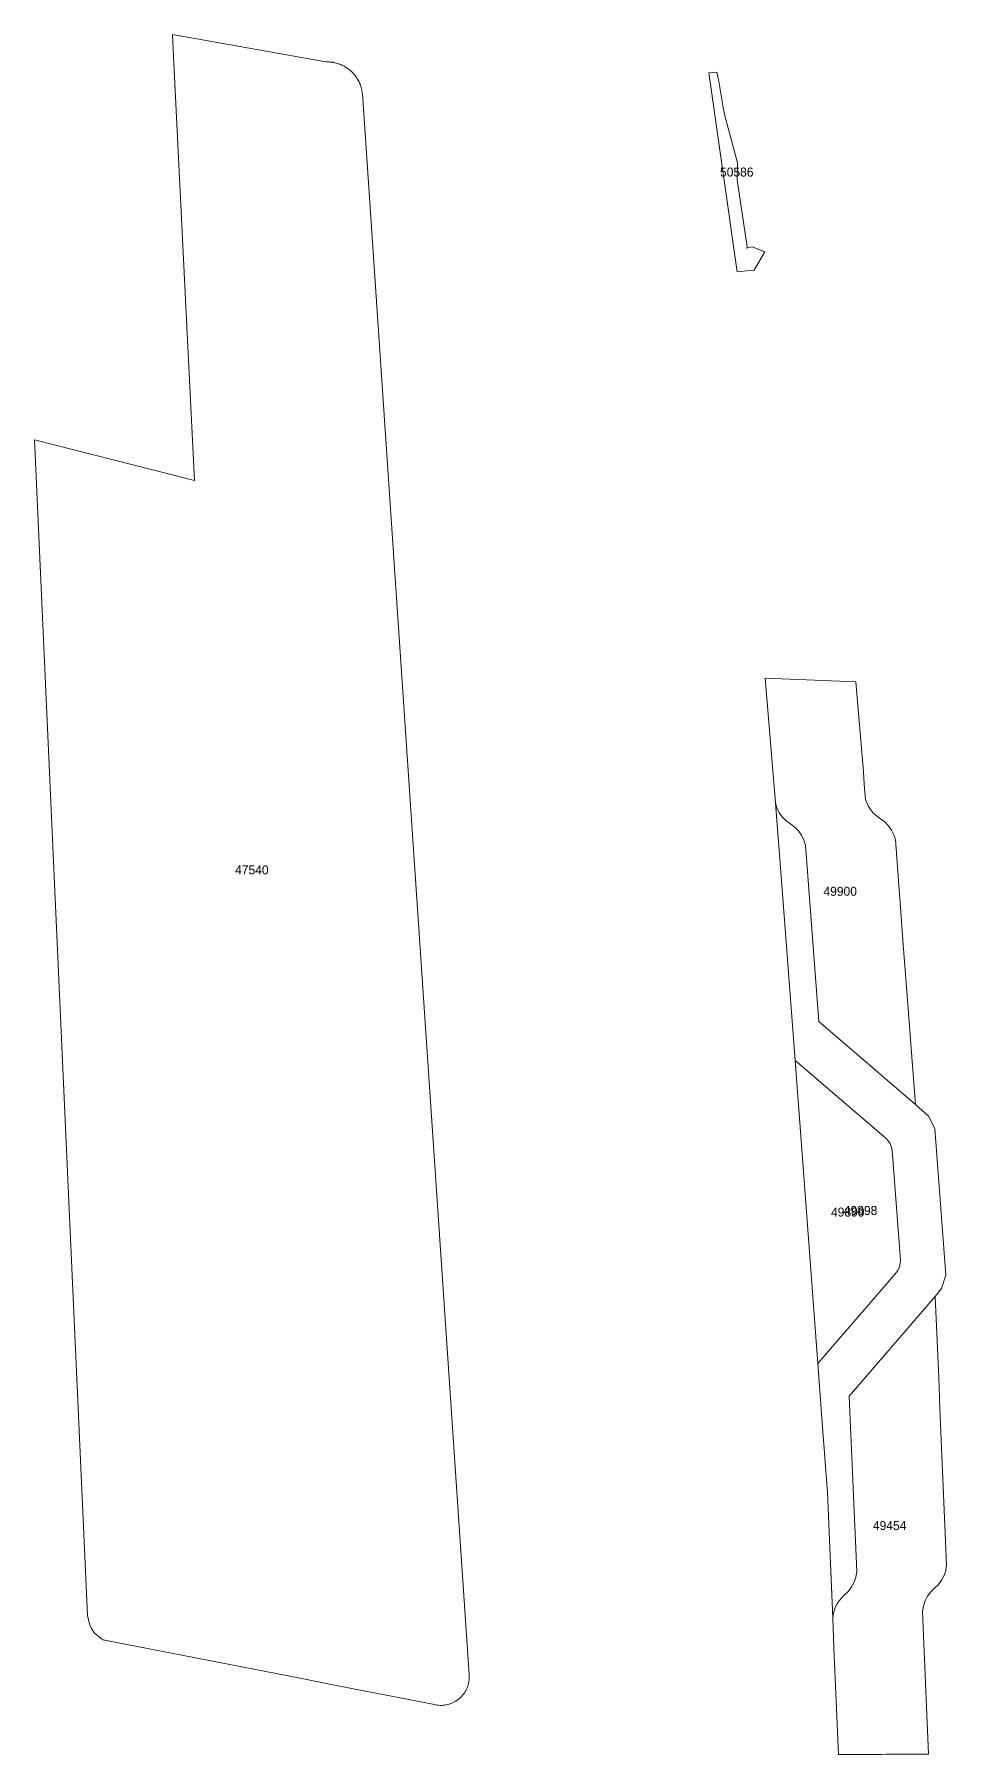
# Model space of a CAD drawing. Header units: metres. Extents: x 105313 to 106240, y 111784 to 118148.
# Drawn here: x 105360.2 to 105461.5, y 112403.7 to 112594.8 of the extents above; entities that cross this region are included whole.
import ezdxf
from ezdxf.enums import TextEntityAlignment as Align

# ---------------------------------------------------------------- set-up
doc = ezdxf.new("R2010")
doc.units = ezdxf.units.M
doc.layers.add('60-PREDIAL-COD', color=8, linetype='Continuous', lineweight=5)
doc.layers.add('60-PREDIAL-LOTE', color=42, linetype='CONTINUOUS', lineweight=13)

msp = doc.modelspace()

# ---------------------------------------------------------------- linework, layer by layer
at = {"layer": '60-PREDIAL-LOTE'}
for points in [[(105375.5529, 112594.7823), (105392.5782, 112591.7186), (105392.7823, 112591.7218), (105392.9024, 112591.7188), (105392.9184, 112591.7187), (105392.9219, 112591.7187), (105393.0546, 112591.7108), (105393.1898, 112591.6974), (105393.3248, 112591.6801), (105393.3281, 112591.6797), (105393.46, 112591.6568), (105393.5925, 112591.6306), (105393.7249, 112591.599), (105393.8562, 112591.5632), (105393.8594, 112591.5624), (105393.9853, 112591.523), (105394.1158, 112591.4769), (105394.137, 112591.4679), (105394.2411, 112591.4271), (105394.366, 112591.373), (105394.4889, 112591.3143), (105394.4923, 112591.3127), (105394.6096, 112591.2509), (105394.7284, 112591.185), (105394.8445, 112591.114), (105394.9295, 112591.058), (105394.9595, 112591.0396), (105395.07, 112590.9608), (105395.1771, 112590.8773), (105395.1798, 112590.8751), (105395.2818, 112590.79), (105395.3845, 112590.7009), (105395.4833, 112590.6073), (105395.5783, 112590.5087), (105395.671, 112590.4101), (105395.7587, 112590.3058), (105395.8444, 112590.2003), (105395.9257, 112590.0911), (105395.9297, 112590.0859), (105396.0028, 112589.9789), (105396.0758, 112589.864), (105396.0784, 112589.8596), (105396.1455, 112589.7471), (105396.1484, 112589.7422), (105396.2106, 112589.6262), (105396.271, 112589.5056), (105396.2737, 112589.5001), (105396.3281, 112589.3826), (105396.3803, 112589.2562), (105396.4283, 112589.1289), (105396.4297, 112589.125), (105396.4715, 112588.9998), (105396.496, 112588.9173), (105396.5103, 112588.8693), (105396.5455, 112588.7379), (105396.5467, 112588.7344), (105396.5742, 112588.6047), (105396.5992, 112588.4709), (105396.6089, 112588.4065), (105396.6182, 112588.3361), (105396.6293, 112588.2473), (105396.6397, 112588.1646), (105408.4952, 112412.5993), (105408.5044, 112412.4624), (105408.5077, 112412.2559), (105408.5076, 112412.25), (105408.5001, 112412.0911), (105408.4999, 112412.086), (105408.4846, 112411.927), (105408.484, 112411.922), (105408.459, 112411.7639), (105408.4259, 112411.6025), (105408.3843, 112411.4428), (105408.3344, 112411.2856), (105408.2764, 112411.1313), (105408.2103, 112410.9801), (105408.1365, 112410.8327), (105408.0549, 112410.6882), (105407.9661, 112410.5504), (105407.8701, 112410.4163), (105407.7672, 112410.2874), (105407.6577, 112410.1641), (105407.5419, 112410.0467), (105407.4201, 112409.9355), (105407.2927, 112409.8308), (105407.1599, 112409.733), (105407.0231, 112409.6411), (105406.88, 112409.5588), (105406.7335, 112409.4829), (105406.5852, 112409.4144), (105406.4298, 112409.3546), (105406.2733, 112409.3026), (105406.1143, 112409.2588), (105405.9533, 112409.2234), (105405.7906, 112409.1966), (105405.6267, 112409.1781), (105405.462, 112409.1684), (105405.297, 112409.1672), (105405.1327, 112409.1729), (105404.9683, 112409.1909), (105404.8052, 112409.2155), (105404.6437, 112409.2487), (105393.5542, 112411.4193), (105389.7268, 112412.1685), (105369.1606, 112416.194), (105367.8829, 112416.4357), (105367.7502, 112416.5031), (105366.9063, 112417.1875), (105366.9021, 112417.191), (105366.5795, 112417.7146), (105366.4222, 112417.9691), (105366.4201, 112417.975), (105366.125, 112419.125), (105366.1242, 112419.1312), (105360.242, 112549.7422), (105360.2415, 112549.7461), (105378.0119, 112545.242), (105377.1639, 112562.3209), (105375.675, 112592.3192), (105375.5529, 112594.7823)], [(105439.3635, 112571.1945), (105439.2774, 112571.0509), (105439.8955, 112571.1897), (105441.3152, 112570.6261), (105440.1275, 112568.6054), (105439.675, 112568.5537), (105438.264, 112568.3926), (105435.0847, 112590.5175), (105436.0037, 112590.5906), (105436.1973, 112589.5491), (105436.4382, 112588.2205), (105436.6728, 112586.8885), (105436.844, 112585.8865), (105438.2763, 112580.5267), (105438.2375, 112578.6142), (105439.3635, 112571.1945)], [(105456.8645, 112491.3345), (105458.0255, 112475.9223), (105447.3031, 112485.1334), (105445.8273, 112504.7243), (105445.6615, 112505.293), (105445.4036, 112505.8264), (105445.0608, 112506.3095), (105444.6426, 112506.729), (105444.1606, 112507.0734), (105443.6808, 112507.4199), (105443.2638, 112507.84), (105442.9209, 112508.3224), (105442.6612, 112508.8543), (105442.4916, 112509.4214), (105441.3413, 112523.2704), (105451.4105, 112522.8803), (105452.2548, 112512.879), (105452.3609, 112511.5027), (105452.4913, 112509.8106), (105452.6226, 112509.4407), (105452.791, 112509.0861), (105452.9593, 112508.8036), (105453.2974, 112508.3614), (105453.6957, 112507.9726), (105454.1461, 112507.6454), (105454.6281, 112507.301), (105455.0464, 112506.8815), (105455.3892, 112506.3984), (105455.6471, 112505.865), (105455.8128, 112505.2963), (105456.3777, 112497.7967), (105456.6873, 112493.6869), (105456.6898, 112493.6542), (105456.8645, 112491.3345)], [(105448.939, 112419.4446), (105448.8524, 112418.8566), (105448.2731, 112432.8248), (105447.7137, 112440.058), (105447.208, 112447.131), (105455.8621, 112457.1751), (105456.0452, 112457.4317), (105456.1904, 112457.7115), (105456.2323, 112457.831), (105456.2528, 112457.8895), (105456.2947, 112458.009), (105456.3559, 112458.3183), (105456.373, 112458.6331), (105455.4692, 112470.7946), (105455.3752, 112471.1775), (105455.2181, 112471.5391), (105455.0024, 112471.8692), (105454.7342, 112472.1582), (105444.683, 112480.7926), (105443.4184, 112497.3985), (105442.4916, 112509.4214), (105442.6612, 112508.8543), (105442.9209, 112508.3224), (105443.2638, 112507.84), (105443.6808, 112507.4199), (105444.1606, 112507.0734), (105444.6426, 112506.729), (105445.0608, 112506.3095), (105445.4036, 112505.8264), (105445.6615, 112505.293), (105445.8273, 112504.7243), (105447.3031, 112485.1334), (105458.0255, 112475.9223), (105459.4846, 112474.6001), (105460.1756, 112473.2333), (105461.4031, 112456.938), (105460.924, 112455.4823), (105460.2334, 112454.5884), (105450.6906, 112443.5131), (105451.5126, 112423.9929), (105451.4157, 112423.4077), (105451.2279, 112422.845), (105450.954, 112422.319), (105450.6006, 112421.8426), (105450.1766, 112421.4277), (105449.7482, 112421.0157), (105449.3931, 112420.539), (105449.1209, 112420.0106), (105448.939, 112419.4446)], [(105455.8621, 112457.1751), (105447.208, 112447.131), (105445.7684, 112466.4653), (105444.683, 112480.7926), (105454.7342, 112472.1582), (105455.0024, 112471.8692), (105455.2181, 112471.5391), (105455.3752, 112471.1775), (105455.4692, 112470.7946), (105456.373, 112458.6331), (105456.3559, 112458.3183), (105456.2947, 112458.009), (105456.2528, 112457.8895), (105456.2323, 112457.831), (105456.1904, 112457.7115), (105456.0452, 112457.4317), (105455.8621, 112457.1751)], [(105451.13, 112403.7049), (105449.4811, 112403.6969), (105448.989, 112415.5625), (105448.8524, 112418.8566), (105448.939, 112419.4446), (105449.1209, 112420.0106), (105449.3931, 112420.539), (105449.7482, 112421.0157), (105450.1766, 112421.4277), (105450.6006, 112421.8426), (105450.954, 112422.319), (105451.2279, 112422.845), (105451.4157, 112423.4077), (105451.5126, 112423.9929), (105450.6906, 112443.5131), (105460.2334, 112454.5884), (105460.6148, 112445.5335), (105460.707, 112443.343), (105460.7167, 112443.1115), (105460.7547, 112442.21), (105460.7566, 112442.1665), (105460.8691, 112439.4951), (105461.3776, 112427.4216), (105461.3795, 112427.3701), (105461.4898, 112424.7488), (105461.393, 112424.1636), (105461.2052, 112423.6009), (105460.9312, 112423.0749), (105460.5778, 112422.5985), (105460.1539, 112422.1836), (105459.7254, 112421.7716), (105459.3704, 112421.2949), (105459.0981, 112420.7665), (105458.9163, 112420.2005), (105458.8297, 112419.6125), (105459.0504, 112414.2902), (105459.4908, 112403.755), (105457.34, 112403.7425), (105454.7534, 112403.7271), (105454.2357, 112403.724), (105454.179, 112403.7236), (105451.13, 112403.7049)]]:
    msp.add_lwpolyline(points, close=True, dxfattribs=at)

# ---------------------------------------------------------------- texts
at = {"layer": '60-PREDIAL-COD'}
for s, p in [('50586', (105438.2, 112579.4916)), ('47540', (105384.3746, 112501.9747)), ('49900', (105449.6834, 112499.5964)), ('49899', (105450.528, 112463.9618)), ('49898', (105451.9474, 112464.139)), ('49454', (105455.1711, 112429.1426))]:
    msp.add_text(s, height=1, dxfattribs=at).set_placement(p, align=Align.MIDDLE_CENTER)

doc.saveas('drawing.dxf')
